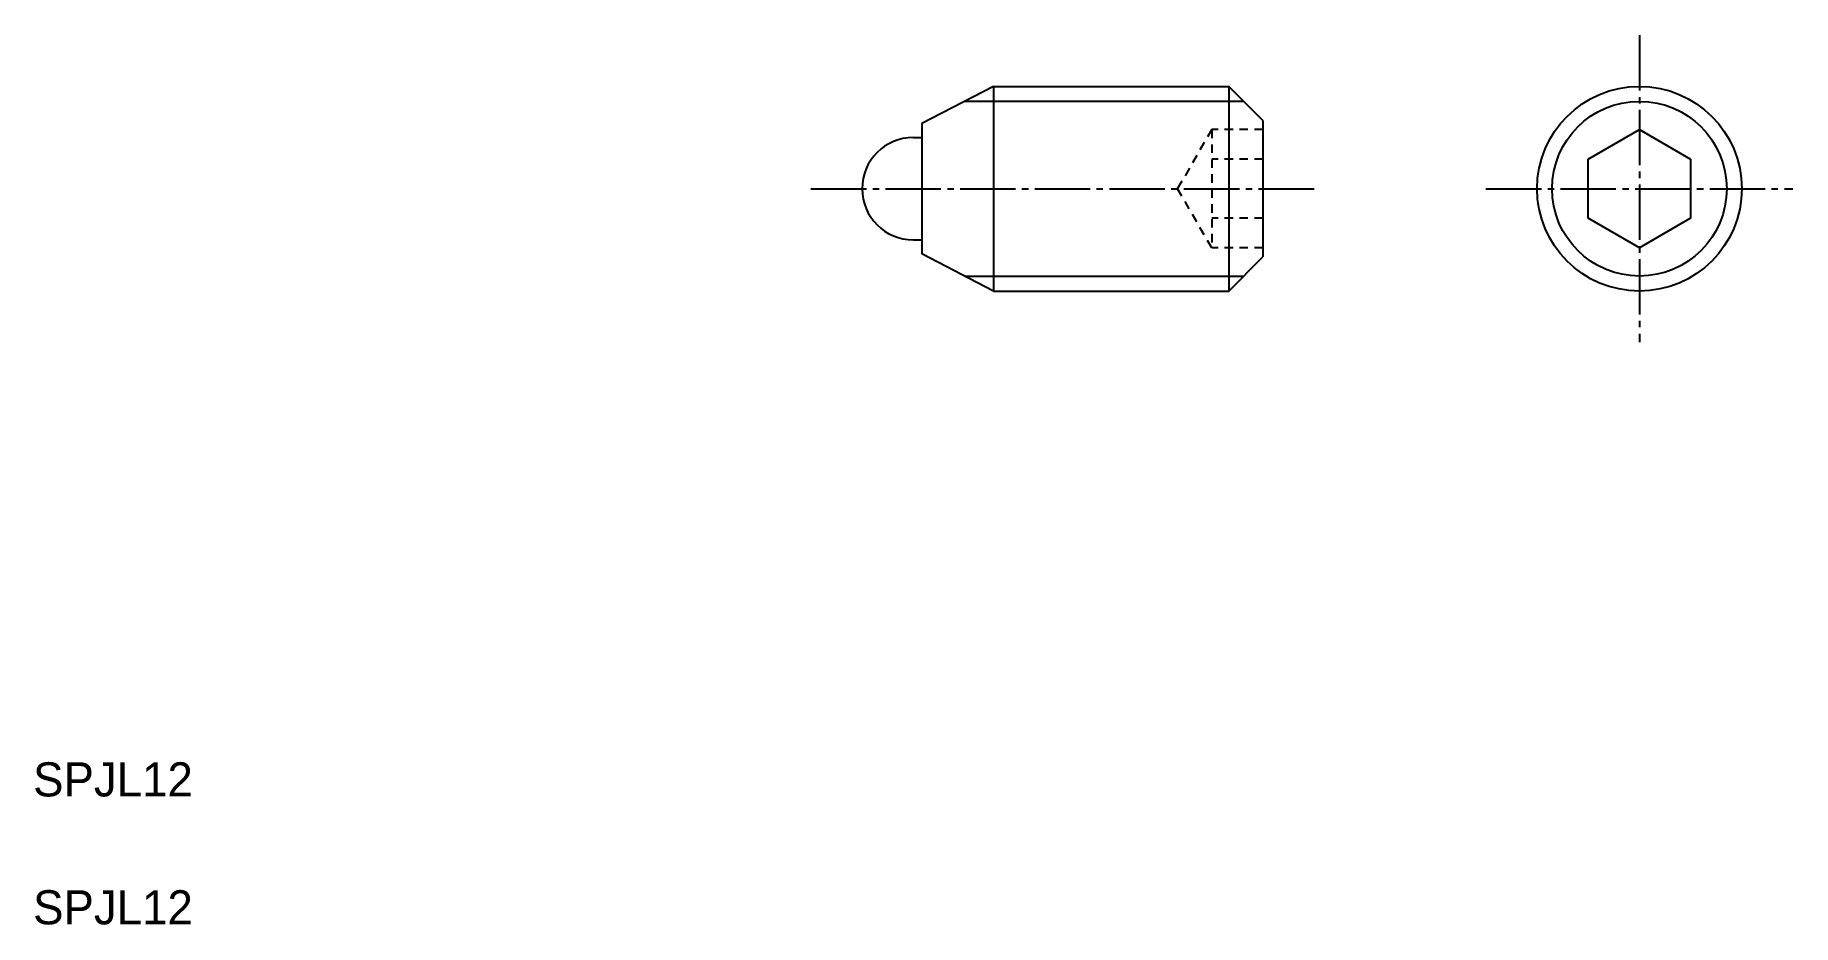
# Model space of a CAD drawing. Extents: x 5 to 108, y 5 to 57.
import ezdxf

# ---------------------------------------------------------------- set-up
doc = ezdxf.new("R2010")
doc.units = 0
doc.header["$LTSCALE"] = 0.25
doc.linetypes.add('CENTER', pattern=[17.5, 13, -1.5, 1.5, -1.5])
doc.linetypes.add('DASHED', pattern=[3.5, 2, -1.5])
doc.layers.get('0').update_dxf_attribs({"linetype": 'CONTINUOUS'})
doc.layers.add('CENTER', color=1, linetype='CENTER')

msp = doc.modelspace()

# ---------------------------------------------------------------- linework, layer by layer
for p, q in [((61.31, 54.13), (57.11, 51.95)), ((61.31, 54.13), (75.11, 54.13)), ((61.31, 54.13), (61.31, 42.13)), ((75.11, 54.13), (75.11, 42.13)), ((77.11, 52.13), (75.11, 54.13)), ((57.11, 51.95), (57.11, 44.32)), ((77.11, 52.13), (77.11, 44.13)), ((96.19, 49.86), (99.19, 51.6)), ((99.19, 51.6), (102.19, 49.86)), ((56.61, 51.13), (57.11, 51.13)), ((96.19, 46.4), (96.19, 49.86)), ((102.19, 49.86), (102.19, 46.4)), ((73.11, 46.4), (73.11, 46.4)), ((99.19, 44.67), (96.19, 46.4)), ((102.19, 46.4), (99.19, 44.67)), ((73.61, 45.53), (73.61, 45.53)), ((56.61, 45.13), (57.11, 45.13)), ((61.31, 42.13), (57.11, 44.32)), ((75.11, 42.13), (77.11, 44.13)), ((61.31, 42.13), (75.11, 42.13))]:
    msp.add_line(p, q)
at = {"color": 3}
for p, q in [((59.63, 53.26), (75.98, 53.26)), ((59.63, 43.01), (75.98, 43.01))]:
    msp.add_line(p, q, dxfattribs=at)
at = {"color": 3, "linetype": 'DASHED'}
for p, q in [((74.11, 51.6), (72.11, 48.13)), ((77.11, 51.6), (74.11, 51.6)), ((74.11, 51.6), (74.11, 44.67)), ((77.11, 49.86), (74.11, 49.86)), ((74.11, 44.67), (72.11, 48.13)), ((77.11, 46.4), (74.11, 46.4)), ((77.11, 44.67), (74.11, 44.67))]:
    msp.add_line(p, q, dxfattribs=at)
msp.add_circle((99.19, 48.13), 6)
at = {"color": 3}
msp.add_circle((99.19, 48.13), 5.12, dxfattribs=at)
msp.add_arc((56.61, 48.13), 3, 90, 270)
at = {"layer": 'CENTER', "color": 1, "linetype": 'CENTER'}
for p, q in [((99.19, 57.13), (99.19, 39.13)), ((50.61, 48.13), (80.11, 48.13)), ((90.19, 48.13), (108.19, 48.13))]:
    msp.add_line(p, q, dxfattribs=at)

# ---------------------------------------------------------------- texts
for p in [(5, 12.5), (5, 5)]:
    msp.add_text('SPJL12', height=2).set_placement(p)

doc.saveas('drawing.dxf')
